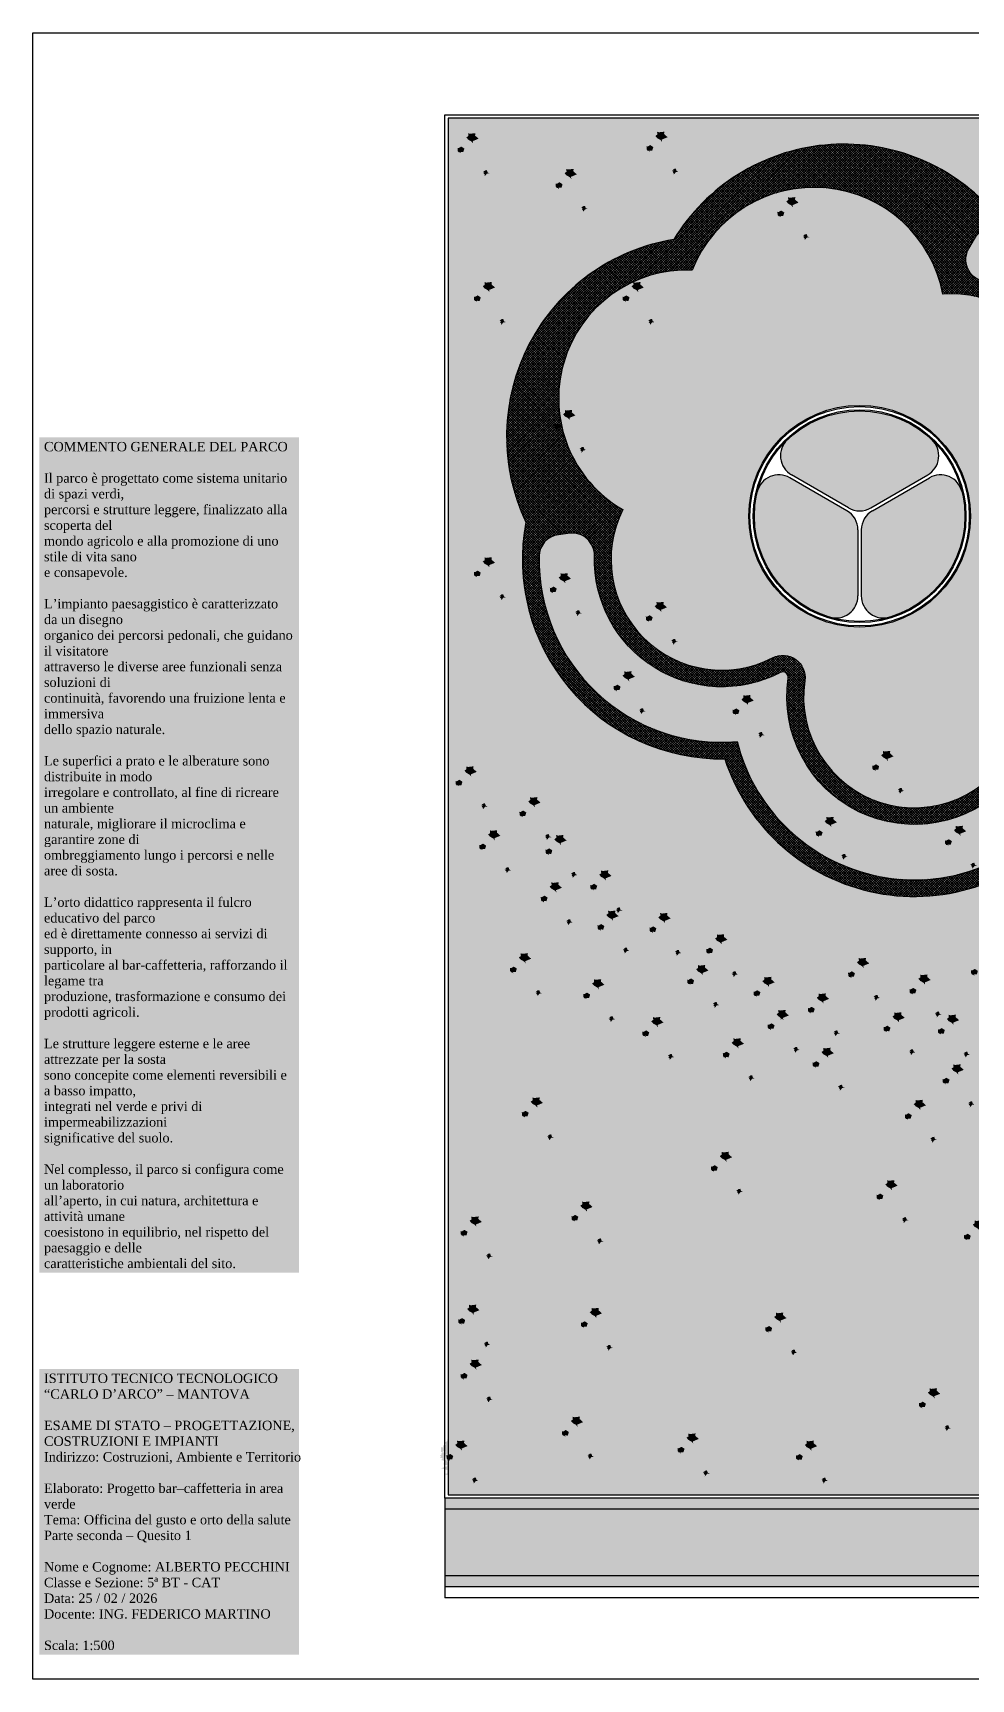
# Model space of a CAD drawing. Header units: millimetres. Extents: x 0 to 2688, y 0 to 2044.
# Drawn here: x 2296.21 to 2313.15, y 2014.14 to 2043.84 of the extents above; entities that cross this region are included whole.
import ezdxf

# ---------------------------------------------------------------- set-up
doc = ezdxf.new("R2010")
doc.units = ezdxf.units.MM
for name, color, linetype, true_color in [('ALBERO ombra - trees shadow', 7, 'Continuous', 0x666666), ('CHIOMA-1', 7, 'Continuous', 0x006b1b), ('CHIOMA-2', 7, 'Continuous', 0x008f00), ('CHIOMA-3', 7, 'Continuous', 0x52a300)]:
    doc.layers.add(name, color=color, linetype=linetype, true_color=true_color)
doc.layers.add('www.archweb.com', color=2, linetype='Continuous', lineweight=5)
doc.styles.get("Standard").update_dxf_attribs({"font": 'arial.ttf'})

# ---------------------------------------------------------------- blocks, each defined once
blk = doc.blocks.new('Albero archweb')
at = {"layer": 'ALBERO ombra - trees shadow', "ltscale": 0.25}
h = blk.add_hatch(color=256, dxfattribs=at)
h.dxf.hatch_style = 1
h.paths.add_polyline_path([(-1.51, -0.62), (-1.68, -0.58), (-1.88, -0.57), (-1.88, -0.68), (-1.94, -0.76), (-1.91, -0.77), (-1.94, -0.78), (-1.79, -0.87), (-1.83, -0.99), (-1.82, -1.01), (-1.81, -1.03), (-1.56, -0.93), (-1.41, -0.86), (-1.48, -0.79)])
h.paths.add_polyline_path([(-0.73, -1.47), (-0.77, -1.28), (-0.67, -0.99), (-1.07, -1.32), (-1.25, -1.2), (-1.39, -1.48), (-1.21, -1.54), (-1.25, -1.7), (-1.03, -1.66), (-0.57, -1.72), (-0.83, -1.62)])
h.paths.add_polyline_path([(1.7, -1.61), (1.51, -1.42), (1.45, -1.35), (1.52, -1.08), (1.73, -0.94), (2.17, -0.96), (2.08, -0.71), (2.12, -0.54), (2.36, -0.48), (2.36, -0.14), (2.48, 0.01), (2.58, 0.15), (2.43, 0.23), (2.33, 0.48), (2.34, 0.84), (1.89, 0.87), (1.92, 0.92), (2.09, 1.34), (1.9, 1.42), (1.65, 1.48), (1.73, 1.56), (1.53, 1.7), (1.62, 1.81), (1.76, 1.83, 0.002226), (1.74, 1.84), (1.38, 1.92), (1.26, 2.07), (0.81, 2.02), (0.76, 2.13), (0.64, 2.15), (0.64, 2.42), (0.57, 2.17), (0.54, 2.05), (0.59, 2.02), (0.56, 1.97), (0.48, 1.93), (0.41, 2), (0.43, 2.08), (0.35, 2.17), (0.27, 2.11), (0.19, 2.23), (0.16, 2.38), (0.01, 2.39), (-0.01, 2.37), (-0.11, 2.35), (-0.29, 2.48, 0.000684), (-0.3, 2.48), (-0.34, 2.29), (-0.51, 2.32), (-0.73, 2.2), (-0.32, 2.21), (-0.32, 2.03), (-0.14, 2.03), (-0.07, 2.07), (-0.05, 1.94), (0, 1.56), (0.28, 1.73), (0.3, 1.75), (0.19, 1.38), (0.3, 1.17), (0.19, 1.01), (0.27, 0.96), (0.64, 0.89), (0.67, 1.03), (1.01, 0.98), (1.31, 0.94), (0.83, 0.73), (1.01, 0.55), (0.81, 0.41), (1.22, 0.34), (1.5, 0.2), (1.15, 0.02), (0.94, -0.33), (0.92, -0.43), (0.74, -0.38), (0.74, -0.5), (1.13, -0.7), (1.22, -0.86), (0.88, -0.89), (0.81, -1), (0.81, -1.16), (0.37, -1.08), (0.07, -1.24), (0.21, -1.45), (0.14, -1.74), (0.14, -1.93), (0.05, -1.77), (-0.25, -1.91), (-0.37, -2.09), (-0.51, -1.79), (-0.91, -1.76), (-0.95, -1.98), (-1.05, -2.08), (-0.73, -2.24), (-0.68, -2.37), (-0.66, -2.54), (-0.61, -2.51), (-0.41, -2.34), (-0.54, -2.27), (-0.02, -2.2), (0.06, -2.29), (0.23, -2.3), (0.18, -2.52), (0.43, -2.42), (0.52, -2.53), (0.55, -2.65, 0.005221), (0.6, -2.64), (0.62, -2.57), (0.69, -2.53), (0.76, -2.3), (0.91, -2.45), (1.01, -2.31), (1.09, -2.33), (1.39, -2.32, 0.001614), (1.4, -2.31), (1.3, -2.21), (1.31, -2.06), (1.5, -2.06), (1.73, -2.06, 0.004008), (1.76, -2.03), (1.84, -1.88), (1.77, -1.74), (2.04, -1.74)])
h.paths.add_polyline_path([(0.65, -1.86), (0.72, -2.07), (0.9, -2.14), (0.65, -2.18), (0.57, -2.3), (0.46, -2.39), (0.48, -2.28), (0.35, -2.14), (0.46, -2.05), (0.3, -2.05), (0.49, -1.88)], flags=16)
h.paths.add_polyline_path([(0.76, 1.39), (0.76, 1.47), (0.76, 1.57), (0.58, 1.64), (0.65, 1.72), (0.64, 1.76), (0.63, 1.8), (0.93, 1.74), (0.95, 1.88), (1.13, 1.97), (1.12, 1.78), (1.06, 1.73), (0.96, 1.66), (1.23, 1.58), (1.22, 1.53), (0.9, 1.57), (0.78, 1.44)], flags=16)
h.paths.add_polyline_path([(2.23, -1.18), (2.4, -1.14, 0.000162), (2.41, -1.14), (2.04, -1.11), (1.82, -1.08), (1.73, -1.08), (1.6, -1.16), (1.59, -1.19), (1.57, -1.26), (1.9, -1.49), (2.08, -1.66), (1.99, -1.49), (2.11, -1.42), (2.27, -1.41, 0.000941), (2.27, -1.4), (2.18, -1.36), (2.03, -1.28)], flags=17)
h.paths.add_polyline_path([(2.52, -0.63), (2.19, -0.7), (2.19, -0.84), (2.4, -0.96), (2.33, -0.87), (2.47, -0.8)], flags=17)
at = {"layer": 'CHIOMA-1', "ltscale": 0.25}
h = blk.add_hatch(color=256, dxfattribs=at)
h.dxf.hatch_style = 1
h.paths.add_polyline_path([(-1.59, -0.49), (-1.76, -0.45), (-1.95, -0.44), (-1.95, -0.55), (-2.02, -0.63), (-1.99, -0.64), (-2.02, -0.65), (-1.87, -0.74), (-1.91, -0.86), (-1.9, -0.88), (-1.89, -0.9), (-1.64, -0.8), (-1.49, -0.73), (-1.56, -0.66)])
h.paths.add_polyline_path([(-0.81, -1.34), (-0.85, -1.14), (-0.75, -0.86), (-1.15, -1.19), (-1.33, -1.06), (-1.47, -1.35), (-1.29, -1.41), (-1.33, -1.57), (-1.11, -1.53), (-0.65, -1.59), (-0.91, -1.49)])
h.paths.add_polyline_path([(1.62, -1.47), (1.44, -1.29), (1.37, -1.22), (1.44, -0.95), (1.65, -0.81), (2.09, -0.83), (2, -0.58), (2.05, -0.41), (2.28, -0.35), (2.28, -0.01), (2.4, 0.14), (2.5, 0.28), (2.35, 0.36), (2.25, 0.61), (2.26, 0.97), (1.81, 1), (1.84, 1.05), (2.01, 1.47), (1.82, 1.55), (1.57, 1.61), (1.66, 1.69), (1.45, 1.83), (1.54, 1.95), (1.68, 1.96, 0.002226), (1.67, 1.97), (1.3, 2.05), (1.18, 2.2), (0.73, 2.15), (0.68, 2.27), (0.56, 2.28), (0.56, 2.55), (0.49, 2.3), (0.46, 2.18), (0.51, 2.15), (0.48, 2.1), (0.4, 2.06), (0.33, 2.13), (0.36, 2.21), (0.28, 2.3), (0.19, 2.24), (0.11, 2.36), (0.08, 2.51), (-0.07, 2.52), (-0.09, 2.5), (-0.19, 2.48), (-0.37, 2.61, 0.000684), (-0.37, 2.61), (-0.42, 2.42), (-0.59, 2.45), (-0.8, 2.34), (-0.39, 2.34), (-0.39, 2.16), (-0.22, 2.16), (-0.15, 2.2), (-0.13, 2.08), (-0.08, 1.69), (0.21, 1.86), (0.22, 1.88), (0.12, 1.51), (0.22, 1.3), (0.12, 1.14), (0.19, 1.09), (0.56, 1.02), (0.59, 1.16), (0.93, 1.11), (1.23, 1.07), (0.75, 0.86), (0.93, 0.68), (0.73, 0.54), (1.14, 0.47), (1.42, 0.33), (1.07, 0.16), (0.86, -0.2), (0.84, -0.3), (0.66, -0.25), (0.66, -0.37), (1.05, -0.57), (1.14, -0.72), (0.81, -0.76), (0.73, -0.87), (0.73, -1.02), (0.29, -0.95), (-0.01, -1.11), (0.14, -1.32), (0.06, -1.6), (0.06, -1.8), (-0.02, -1.64), (-0.32, -1.78), (-0.45, -1.96), (-0.59, -1.66), (-0.99, -1.63), (-1.03, -1.85), (-1.13, -1.95), (-0.81, -2.1), (-0.76, -2.24), (-0.74, -2.41), (-0.69, -2.37), (-0.49, -2.2), (-0.62, -2.14), (-0.1, -2.07), (-0.01, -2.15), (0.16, -2.17), (0.1, -2.38), (0.36, -2.28), (0.44, -2.4), (0.47, -2.52, 0.005221), (0.52, -2.51), (0.54, -2.44), (0.61, -2.4), (0.68, -2.17), (0.83, -2.32), (0.93, -2.18), (1.02, -2.2), (1.31, -2.18, 0.001614), (1.33, -2.17), (1.22, -2.08), (1.23, -1.93), (1.42, -1.93), (1.66, -1.93, 0.004008), (1.69, -1.9), (1.76, -1.74), (1.69, -1.61), (1.96, -1.61)])
h.paths.add_polyline_path([(0.58, -1.73), (0.65, -1.94), (0.82, -2.01), (0.58, -2.04), (0.49, -2.17), (0.38, -2.26), (0.4, -2.15), (0.28, -2.01), (0.38, -1.92), (0.22, -1.92), (0.42, -1.75)], flags=16)
h.paths.add_polyline_path([(0.69, 1.53), (0.68, 1.6), (0.69, 1.7), (0.51, 1.77), (0.57, 1.85), (0.56, 1.9), (0.55, 1.93), (0.85, 1.87), (0.88, 2.01), (1.05, 2.1), (1.04, 1.91), (0.98, 1.86), (0.89, 1.8), (1.16, 1.71), (1.14, 1.66), (0.82, 1.7), (0.71, 1.57)], flags=16)
h.paths.add_polyline_path([(2.15, -1.05), (2.33, -1.01, 0.000162), (2.33, -1), (1.97, -0.98), (1.74, -0.95), (1.65, -0.95), (1.52, -1.03), (1.51, -1.06), (1.5, -1.12), (1.83, -1.36), (2, -1.53), (1.91, -1.36), (2.03, -1.28), (2.19, -1.28, 0.000941), (2.2, -1.27), (2.11, -1.23), (1.95, -1.15)], flags=17)
h.paths.add_polyline_path([(2.44, -0.5), (2.11, -0.57), (2.11, -0.71), (2.32, -0.83), (2.25, -0.74), (2.39, -0.67)], flags=17)
h = blk.add_hatch(color=256, dxfattribs=at)
h.dxf.hatch_style = 1
h.paths.add_polyline_path([(-0.82, 0.87), (-0.66, 0.69), (-0.69, 0.89), (-0.16, 1.11), (-0.48, 1.39), (-0.45, 1.61), (-0.94, 1.55), (-1.11, 1.6), (-1.09, 1.35), (-1.27, 1.22), (-1.1, 1.02)])
h = blk.add_hatch(color=256, dxfattribs=at)
h.dxf.hatch_style = 1
h.paths.add_polyline_path([(-1.79, -0.09), (-1.55, -0.1), (-1.45, 0.22), (-1.73, 0.4), (-1.97, 0.26), (-2.07, 0.29), (-2.06, 0.14), (-2.06, 0), (-1.96, -0.12), (-1.87, -0.11), (-1.78, -0.21)])
at = {"layer": 'CHIOMA-2', "ltscale": 0.25}
h = blk.add_hatch(color=256, dxfattribs=at)
h.dxf.hatch_style = 1
h.paths.add_polyline_path([(-1.61, 1.14), (-1.82, 1.11), (-1.86, 1.3), (-1.82, 1.56), (-1.56, 1.63), (-1.44, 1.98), (-1.51, 1.89), (-1.57, 1.83), (-1.77, 1.81), (-1.97, 1.73), (-1.99, 1.56), (-2.17, 1.46), (-2.27, 1.46), (-2.09, 1.26), (-2.16, 1.23), (-2.16, 1.13), (-2.22, 1.12), (-2.32, 1.17), (-2.39, 1.13), (-2.34, 1), (-2.44, 0.98), (-2.57, 1.02), (-2.57, 0.87), (-2.54, 0.54), (-2.35, 0.62), (-2.24, 0.64), (-2.07, 0.57), (-2.22, 0.54), (-2.45, 0.54), (-2.52, 0.42), (-2.54, 0.32), (-2.44, 0.29), (-2.65, 0.29), (-2.62, 0.24), (-2.55, 0.16), (-2.64, 0.09), (-2.6, 0.02), (-2.42, 0.02), (-2.52, -0.11), (-2.49, -0.17), (-2.37, -0.19), (-2.21, -0.26), (-2.3, -0.36), (-2.34, -0.53), (-2.02, -0.63), (-1.95, -0.55), (-1.95, -0.44), (-2, -0.27), (-2.16, -0.13), (-2.16, 0.05), (-2.26, 0.38), (-1.89, 0.42), (-1.96, 0.63), (-1.43, 0.63), (-1.77, 0.84)])
h = blk.add_hatch(color=256, dxfattribs=at)
h.dxf.hatch_style = 1
h.paths.add_polyline_path([(1.21, -0.75), (1.12, -0.59), (0.74, -0.4), (0.74, -0.28), (0.91, -0.33), (0.93, -0.22), (1.14, 0.13), (1.49, 0.3), (1.21, 0.45), (0.81, 0.52), (1, 0.66), (0.82, 0.83), (1.3, 1.04), (1, 1.08), (0.67, 1.13), (0.63, 0.99), (0.26, 1.06), (0.19, 1.11), (0.3, 1.27), (0.19, 1.48), (0.3, 1.85), (0.28, 1.84), (0, 1.66), (-0.06, 2.05), (-0.07, 2.17), (-0.14, 2.14), (-0.32, 2.14), (-0.32, 2.31), (-0.73, 2.31), (-0.79, 2.13), (-0.97, 2.11), (-0.96, 2.06), (-1.01, 2.03), (-1.09, 2.05), (-1.45, 2.11), (-1.45, 2.05), (-1.37, 1.95), (-1.2, 1.7), (-1.15, 1.57), (-0.96, 1.71), (-0.83, 1.87), (-0.74, 1.66), (-0.46, 1.62), (-0.14, 1.77), (-0.16, 1.57), (0.03, 1.11), (0, 0.69), (0.28, 0.83), (0.44, 0.85), (0.63, 0.73), (0.74, 0.74), (0.7, 0.55), (0.63, 0.37), (0.91, 0.23), (0.65, -0.01), (0.72, -0.15), (0.61, -0.29), (0.61, -0.56), (0.35, -0.36), (0.26, -0.5), (0.29, -0.62), (0.1, -0.59), (0.01, -0.91), (0, -1.09), (0.07, -1.39), (-0.22, -1.1), (-0.66, -1.23), (-0.77, -1.17), (-0.74, -1.36), (-0.84, -1.51), (-0.57, -1.62), (-1.04, -1.55), (-1.26, -1.59), (-1.22, -1.43), (-1.4, -1.37), (-1.26, -1.09), (-1.57, -1.14), (-1.75, -1), (-1.81, -0.92), (-1.82, -0.93), (-1.83, -0.89), (-1.79, -0.76), (-1.94, -0.68), (-2.05, -0.72), (-2.37, -0.82), (-2.59, -0.94), (-2.46, -0.92), (-2, -1.05), (-1.98, -1.36), (-2.3, -1.41), (-2.08, -1.47), (-1.66, -1.53), (-1.78, -1.73), (-1.51, -1.83), (-1.29, -2.01), (-1.34, -2.22), (-1.17, -2.13), (-1.19, -1.9), (-1.19, -1.79), (-0.92, -1.66), (-0.52, -1.69), (-0.37, -1.98), (-0.25, -1.81), (0.05, -1.67), (0.14, -1.83), (0.14, -1.63), (0.21, -1.35), (0.07, -1.14), (0.37, -0.98), (0.81, -1.05), (0.81, -0.89), (0.88, -0.79)])
at = {"layer": 'CHIOMA-3', "ltscale": 0.25}
h = blk.add_hatch(color=256, dxfattribs=at)
h.dxf.hatch_style = 1
h.paths.add_polyline_path([(0.72, -0.15), (0.65, -0.01), (0.91, 0.23), (0.63, 0.37), (0.7, 0.55), (0.74, 0.74), (0.63, 0.73), (0.44, 0.85), (0.28, 0.83), (0, 0.69), (0.03, 1.11), (-0.16, 1.57), (-0.14, 1.77), (-0.46, 1.62), (-0.74, 1.66), (-0.83, 1.87), (-0.96, 1.71), (-1.15, 1.57), (-1.2, 1.7), (-1.37, 1.95), (-1.49, 1.61), (-1.75, 1.54), (-1.78, 1.27), (-1.75, 1.08), (-1.54, 1.11), (-1.7, 0.81), (-1.36, 0.6), (-1.89, 0.6), (-1.82, 0.39), (-2.19, 0.36), (-2.08, 0.02), (-2.08, -0.15), (-1.93, -0.29), (-1.88, -0.47), (-1.68, -0.48), (-1.51, -0.52), (-1.49, -0.69), (-1.41, -0.76), (-1.57, -0.83), (-1.81, -0.92), (-1.75, -1), (-1.57, -1.14), (-1.26, -1.09), (-1.08, -1.21), (-0.67, -0.89), (-0.77, -1.17), (-0.66, -1.23), (-0.22, -1.1), (0.07, -1.39), (0, -1.09), (0.01, -0.91), (0.1, -0.59), (0.29, -0.62), (0.26, -0.5), (0.35, -0.36), (0.61, -0.56), (0.61, -0.29)])
h.paths.add_polyline_path([(-0.05, 0.01, -1), (0.05, 0.01, -1)], flags=16)
h.paths.add_polyline_path([(-0.59, 0.67), (-0.74, 0.84), (-1.03, 1), (-1.2, 1.2), (-1.01, 1.32), (-1.04, 1.57), (-0.87, 1.52), (-0.38, 1.59), (-0.41, 1.37), (-0.09, 1.08), (-0.62, 0.86)], flags=16)
h.paths.add_polyline_path([(-1.47, -0.13), (-1.72, -0.12), (-1.71, -0.24), (-1.8, -0.13), (-1.88, -0.15), (-1.98, -0.03), (-1.98, 0.11), (-2, 0.26), (-1.89, 0.23), (-1.65, 0.38), (-1.38, 0.19)], flags=16)
h = blk.add_hatch(color=256, dxfattribs=at)
h.dxf.hatch_style = 1
h.paths.add_polyline_path([(0.38, -1.92), (0.28, -2.01), (0.4, -2.15), (0.38, -2.26), (0.49, -2.17), (0.58, -2.04), (0.82, -2.01), (0.65, -1.94), (0.58, -1.73), (0.42, -1.75), (0.22, -1.92)])

msp = doc.modelspace()

# ---------------------------------------------------------------- hatches: boundary and pattern name
at = {"true_color": 0xafd9aa, "transparency": 33554687}
h = msp.add_hatch(color=9, dxfattribs=at)
h.dxf.hatch_style = 1
edge = h.paths.add_edge_path()
edge.add_arc((2318.469, 2023.871), 1, 158.7068, 194.1595, ccw=False)
edge.add_line((2317.537, 2024.234), (2318.083, 2025.634))
edge.add_line((2318.083, 2025.634), (2318.409, 2026.307))
edge.add_arc((2319.309, 2025.871), 1, 106.2851, 154.1391, ccw=False)
edge.add_line((2319.029, 2026.831), (2319.328, 2026.918))
edge.add_arc((2319.047, 2027.878), 1, 286.2851, 295.1314)
edge.add_line((2319.472, 2026.973), (2320.165, 2027.298))
edge.add_arc((2320.759, 2025.922), 1.499, 71.6423, 113.357, ccw=False)
edge.add_spline(control_points=[(2321.303, 2027.413), (2321.277, 2027.42), (2321.252, 2027.391), (2321.236, 2027.353)], knot_values=[2.581916, 2.581916, 2.581916, 2.581916, 3, 3, 3, 3], weights=[1, 1, 1, 1], degree=3, periodic=0)
edge.add_arc((2321.632, 2028.048), 0.8, 214.2709, 240.3399, ccw=False)
edge.add_line((2320.971, 2027.597), (2320.687, 2028.014))
edge.add_arc((2321.183, 2028.352), 0.6, 193.8867, 214.2709, ccw=False)
edge.add_line((2320.601, 2028.208), (2320.266, 2029.563))
edge.add_line((2320.266, 2029.563), (2320.159, 2030.411))
edge.add_arc((2320.754, 2030.485), 0.6, 165.293, 187.1705, ccw=False)
edge.add_line((2320.174, 2030.638), (2320.567, 2032.135))
edge.add_arc((2321.147, 2031.983), 0.6, 137.544, 165.293, ccw=False)
edge.add_line((2320.705, 2032.388), (2322.363, 2034.201))
edge.add_arc((2322.216, 2034.336), 0.2, 317.544, 328.3215)
edge.add_line((2322.386, 2034.231), (2323.211, 2035.567))
edge.add_arc((2322.87, 2035.778), 0.4, 328.3215, 384.2893)
edge.add_line((2323.235, 2035.942), (2322.841, 2036.815))
edge.add_arc((2322.476, 2036.65), 0.4, 24.2893, 70.0296)
edge.add_line((2322.613, 2037.026), (2321.199, 2037.54))
edge.add_arc((2321.062, 2037.164), 0.4, 70.0296, 100.4844)
edge.add_line((2320.989, 2037.558), (2318.319, 2037.063))
edge.add_arc((2318.355, 2036.867), 0.2, 100.4844, 135.3062)
edge.add_line((2318.213, 2037.007), (2317.461, 2036.248))
edge.add_arc((2317.035, 2036.67), 0.6, 273.8611, 315.3062, ccw=False)
edge.add_line((2317.075, 2036.071), (2316.217, 2036.013))
edge.add_arc((2312.794, 2037.128), 3.6, 336.9669, 341.9636, ccw=False)
edge.add_arc((2313.781, 2032.971), 3.6, -72.2108, 49.7547, ccw=False)
edge.add_arc((2312.121, 2031.855), 3.6, 198.0789, 320.0445, ccw=False)
edge.add_arc((2308.645, 2034.338), 3.6, 169.2585, 270.8668, ccw=False)
edge.add_arc((2308.358, 2036.555), 3.6, 99.2925, 205.4451, ccw=False)
edge.add_arc((2310.848, 2038.229), 3.6, 42.3886, 148.5412, ccw=False)
edge.add_arc((2312.794, 2037.128), 3.6, -11.3179, 78.5752, ccw=False)
edge.add_line((2316.324, 2036.421), (2317.048, 2036.47))
edge.add_arc((2317.035, 2036.67), 0.2, 273.8611, 315.3062)
edge.add_line((2317.177, 2036.529), (2317.929, 2037.289))
edge.add_arc((2318.355, 2036.867), 0.6, 100.4844, 135.3062, ccw=False)
edge.add_line((2318.246, 2037.457), (2320.97, 2037.961))
edge.add_arc((2321.079, 2037.371), 0.6, 70.0296, 100.4844, ccw=False)
edge.add_line((2321.284, 2037.935), (2322.829, 2037.374))
edge.add_arc((2322.624, 2036.81), 0.6, 59.744, 70.0296, ccw=False)
edge.add_arc((2323.128, 2037.673), 0.4, 239.744, 280.252)
edge.add_line((2323.199, 2037.28), (2325.433, 2037.684))
edge.add_arc((2325.361, 2038.077), 0.4, 280.252, 323.2217)
edge.add_line((2325.682, 2037.838), (2326.679, 2039.172))
edge.add_arc((2326.359, 2039.411), 0.4, 323.2217, 367.5615)
edge.add_line((2326.755, 2039.464), (2326.565, 2040.894))
edge.add_arc((2326.962, 2040.946), 0.4, 115.735, 187.5615, ccw=False)
edge.add_line((2326.788, 2041.307), (2327.931, 2041.857))
edge.add_arc((2327.757, 2042.218), 0.4, 295.735, 371.9055)
edge.add_line((2328.149, 2042.3), (2303.707, 2042.3))
edge.add_line((2303.707, 2042.3), (2303.707, 2017.46))
edge.add_line((2303.707, 2017.46), (2317.642, 2017.46))
edge.add_arc((2317.642, 2017.86), 0.4, 270, 361.1879)
edge.add_line((2318.042, 2017.869), (2318.042, 2017.852))
edge.add_line((2318.042, 2017.852), (2318.109, 2021.066))
edge.add_arc((2317.109, 2021.087), 1, 358.8121, 374.1595)
edge.add_line((2318.078, 2021.332), (2317.5, 2023.626))
at = {"true_color": 0x991b1e, "transparency": 33554636}
h = msp.add_hatch(dxfattribs=at)
h.set_pattern_fill('ANSI37', color=244, scale=0.01)
h.set_pattern_definition([(45, (1863.24893, 1659.321526), (-0.0224506403, 0.0224506403), []), (135, (1863.24893, 1659.321526), (-0.0224506403, -0.0224506403), [])])
edge = h.paths.add_edge_path()
edge.add_line((2318.042, 2017.852), (2318.042, 2017.8))
edge.add_arc((2317.642, 2017.8), 0.4, -90, 0, ccw=False)
edge.add_line((2317.642, 2017.4), (2318.849, 2017.4))
edge.add_arc((2318.849, 2017.8), 0.4, 180, 270, ccw=False)
edge.add_line((2318.449, 2017.8), (2318.449, 2017.864))
edge.add_line((2318.449, 2017.864), (2318.51, 2021.113))
edge.add_arc((2317.51, 2021.132), 1, 358.929, 374.1595)
edge.add_line((2318.48, 2021.376), (2317.919, 2023.6))
edge.add_arc((2318.888, 2023.845), 1, 158.7068, 194.1595, ccw=False)
edge.add_line((2317.957, 2024.208), (2318.45, 2025.474))
edge.add_line((2318.45, 2025.474), (2318.692, 2025.973))
edge.add_arc((2319.592, 2025.537), 1, 106.2851, 154.1391, ccw=False)
edge.add_line((2319.311, 2026.497), (2319.47, 2026.543))
edge.add_arc((2319.189, 2027.503), 1, 286.2851, 295.1314)
edge.add_line((2319.614, 2026.597), (2320.261, 2026.901))
edge.add_arc((2320.686, 2025.996), 1, 92.1846, 115.1314, ccw=False)
edge.add_line((2320.648, 2026.995), (2321.312, 2026.93))
edge.add_arc((2321.294, 2026.109), 0.821, 3.8014, 88.752, ccw=False)
edge.add_arc((2321.716, 2026.201), 0.4, 270, 354.6811, ccw=False)
edge.add_line((2321.716, 2025.801), (2322.707, 2025.8))
edge.add_line((2322.707, 2025.8), (2322.958, 2026.429))
edge.add_arc((2323.107, 2026.8), 0.4, 116.6522, 248.1986, ccw=False)
edge.add_line((2322.927, 2027.158), (2322.707, 2027.6))
edge.add_spline(control_points=[(2322.707, 2027.6), (2322.673, 2027.6), (2322.657, 2027.65), (2322.657, 2027.7)], knot_values=[0, 0, 0, 0, 0.500001, 0.500001, 0.500001, 0.500001], degree=3, periodic=0)
edge.add_line((2322.657, 2027.7), (2322.182, 2027.924))
edge.add_arc((2321.818, 2028.09), 0.4, 282.8297, 335.4501, ccw=False)
edge.add_line((2321.907, 2027.7), (2321.721, 2027.658))
edge.add_arc((2321.632, 2028.048), 0.4, 214.2709, 282.8297, ccw=False)
edge.add_line((2321.302, 2027.823), (2321.018, 2028.239))
edge.add_arc((2321.183, 2028.352), 0.2, 193.8867, 214.2709, ccw=False)
edge.add_line((2320.989, 2028.304), (2320.659, 2029.636))
edge.add_line((2320.659, 2029.636), (2320.556, 2030.46))
edge.add_arc((2320.754, 2030.485), 0.2, 165.293, 187.1705, ccw=False)
edge.add_line((2320.561, 2030.536), (2320.954, 2032.033))
edge.add_arc((2321.147, 2031.983), 0.2, 137.544, 165.293, ccw=False)
edge.add_line((2321, 2032.118), (2321.339, 2032.488))
edge.add_line((2321.339, 2032.488), (2322.658, 2033.931))
edge.add_arc((2322.216, 2034.336), 0.6, 317.544, 328.3215)
edge.add_line((2322.726, 2034.021), (2323.607, 2035.448))
edge.add_arc((2323.096, 2035.763), 0.6, 328.3215, 384.2893)
edge.add_line((2323.643, 2036.01), (2323.46, 2036.415))
edge.add_arc((2323.825, 2036.58), 0.4, 100.252, 204.2893, ccw=False)
edge.add_line((2323.754, 2036.974), (2325.504, 2037.29))
edge.add_arc((2325.361, 2038.077), 0.8, 280.252, 323.2217)
edge.add_line((2326.002, 2037.598), (2326.999, 2038.932))
edge.add_arc((2326.359, 2039.411), 0.8, 323.2217, 367.5615)
edge.add_line((2327.152, 2039.517), (2326.962, 2040.946))
edge.add_line((2326.962, 2040.946), (2328.105, 2041.497))
edge.add_arc((2327.757, 2042.218), 0.8, 295.735, 360)
edge.add_line((2328.557, 2042.218), (2328.557, 2042.3))
edge.add_line((2328.557, 2042.3), (2328.157, 2042.3))
edge.add_line((2328.157, 2042.3), (2328.157, 2042.218))
edge.add_arc((2327.757, 2042.218), 0.4, -64.265, 0, ccw=False)
edge.add_line((2327.931, 2041.857), (2326.788, 2041.307))
edge.add_arc((2326.962, 2040.946), 0.4, 115.735, 187.5615)
edge.add_line((2326.565, 2040.894), (2326.755, 2039.464))
edge.add_arc((2326.359, 2039.411), 0.4, -36.7783, 7.5615, ccw=False)
edge.add_line((2326.679, 2039.172), (2325.682, 2037.838))
edge.add_arc((2325.361, 2038.077), 0.4, 280.252, 323.2217, ccw=False)
edge.add_line((2325.433, 2037.684), (2323.199, 2037.28))
edge.add_arc((2323.128, 2037.673), 0.4, 239.744, 280.252, ccw=False)
edge.add_arc((2322.624, 2036.81), 0.6, 59.744, 70.0296)
edge.add_line((2322.829, 2037.374), (2321.284, 2037.935))
edge.add_arc((2321.079, 2037.371), 0.6, 70.0296, 100.4844)
edge.add_line((2320.97, 2037.961), (2318.246, 2037.457))
edge.add_arc((2318.355, 2036.867), 0.6, 100.4844, 135.3062)
edge.add_line((2317.929, 2037.289), (2317.177, 2036.529))
edge.add_arc((2317.035, 2036.67), 0.2, 273.8611, 315.3062, ccw=False)
edge.add_line((2317.048, 2036.47), (2316.324, 2036.421))
edge.add_arc((2312.794, 2037.128), 3.6, 348.6821, 438.5752)
edge.add_arc((2310.848, 2038.229), 3.6, 42.3886, 148.5412)
edge.add_arc((2308.358, 2036.555), 3.6, 99.2925, 205.4451)
edge.add_arc((2308.645, 2034.338), 3.6, 169.2585, 270.8668)
edge.add_arc((2312.121, 2031.855), 3.6, 198.0789, 320.0445)
edge.add_arc((2313.781, 2032.971), 3.6, 287.7892, 409.7547)
edge.add_arc((2312.794, 2037.128), 3.6, 336.9669, 341.9636)
edge.add_line((2316.217, 2036.013), (2317.075, 2036.071))
edge.add_arc((2317.035, 2036.67), 0.6, 273.8611, 315.3062)
edge.add_line((2317.461, 2036.248), (2318.213, 2037.007))
edge.add_arc((2318.355, 2036.867), 0.2, 100.4844, 135.3062, ccw=False)
edge.add_line((2318.319, 2037.063), (2320.989, 2037.558))
edge.add_arc((2321.062, 2037.164), 0.4, 70.0296, 100.4844, ccw=False)
edge.add_line((2321.199, 2037.54), (2322.613, 2037.026))
edge.add_arc((2322.476, 2036.65), 0.4, 24.2893, 70.0296, ccw=False)
edge.add_line((2322.841, 2036.815), (2323.235, 2035.942))
edge.add_arc((2322.87, 2035.778), 0.4, -31.6785, 24.2893, ccw=False)
edge.add_line((2323.211, 2035.567), (2322.376, 2034.215))
edge.add_line((2322.376, 2034.215), (2320.705, 2032.388))
edge.add_arc((2321.147, 2031.983), 0.6, 137.544, 165.293)
edge.add_line((2320.567, 2032.135), (2320.174, 2030.638))
edge.add_arc((2320.754, 2030.485), 0.6, 165.293, 187.1705)
edge.add_line((2320.159, 2030.411), (2320.266, 2029.563))
edge.add_line((2320.266, 2029.563), (2320.601, 2028.208))
edge.add_arc((2321.183, 2028.352), 0.6, 193.8867, 214.2709)
edge.add_line((2320.687, 2028.014), (2320.971, 2027.597))
edge.add_arc((2321.632, 2028.048), 0.8, 214.2709, 240.3399)
edge.add_spline(control_points=[(2321.236, 2027.353), (2321.252, 2027.391), (2321.277, 2027.42), (2321.303, 2027.413)], knot_values=[2.581916, 2.581916, 2.581916, 2.581916, 3, 3, 3, 3], weights=[1, 1, 1, 1], degree=3, periodic=0)
edge.add_spline(control_points=[(2321.303, 2027.413), (2321.4, 2027.386), (2321.496, 2027.359), (2321.592, 2027.333)], knot_values=[3, 3, 3, 3, 4, 4, 4, 4], weights=[1, 1, 1, 1], degree=3, periodic=0)
edge.add_spline(control_points=[(2321.592, 2027.333), (2321.657, 2027.315), (2321.603, 2027.122), (2321.539, 2027.14)], knot_values=[0, 0, 0, 0, 1, 1, 1, 1], weights=[1, 1, 1, 1], degree=3, periodic=0)
edge.add_spline(control_points=[(2321.539, 2027.14), (2321.443, 2027.167), (2321.346, 2027.193), (2321.25, 2027.22)], knot_values=[1, 1, 1, 1, 2, 2, 2, 2], weights=[1, 1, 1, 1], degree=3, periodic=0)
edge.add_spline(control_points=[(2321.25, 2027.22), (2321.215, 2027.23), (2321.215, 2027.292), (2321.233, 2027.344)], knot_values=[2, 2, 2, 2, 2.548588, 2.548588, 2.548588, 2.548588], weights=[1, 1, 1, 1], degree=3, periodic=0)
edge.add_arc((2320.759, 2025.922), 1.499, 71.5663, 113.357)
edge.add_line((2320.165, 2027.298), (2319.472, 2026.973))
edge.add_arc((2319.047, 2027.878), 1, 286.2851, 295.1314, ccw=False)
edge.add_line((2319.328, 2026.918), (2319.029, 2026.831))
edge.add_arc((2319.309, 2025.871), 1, 106.2851, 154.1391)
edge.add_line((2318.409, 2026.307), (2318.083, 2025.634))
edge.add_line((2318.083, 2025.634), (2317.537, 2024.234))
edge.add_arc((2318.469, 2023.871), 1, 158.7068, 194.1595)
edge.add_line((2317.5, 2023.626), (2318.078, 2021.332))
edge.add_arc((2317.109, 2021.087), 1, -1.1879, 14.1595, ccw=False)
edge.add_line((2318.109, 2021.066), (2318.042, 2017.852))
edge = h.paths.add_edge_path(flags=16)
edge.add_spline(control_points=[(2321.832, 2027.17), (2321.767, 2027.156), (2321.723, 2027.351), (2321.788, 2027.365)], knot_values=[0, 0, 0, 0, 1, 1, 1, 1], degree=3, periodic=0)
edge.add_line((2321.788, 2027.365), (2322.08, 2027.432))
edge.add_spline(control_points=[(2322.08, 2027.432), (2322.145, 2027.447), (2322.19, 2027.252), (2322.125, 2027.237)], knot_values=[0, 0, 0, 0, 1, 1, 1, 1], degree=3, periodic=0)
edge.add_line((2322.125, 2027.237), (2321.832, 2027.17))
h.paths.add_polyline_path([(2308.921, 2031.049, -0.443898), (2305.345, 2034.392, -0.372453), (2305.694, 2034.782), (2305.894, 2034.808, -0.460513), (2306.345, 2034.4, 0.570975), (2309.701, 2032.295, -0.611281), (2309.846, 2032.191, 0.734283), (2313.797, 2030.28, -0.48148), (2314.42, 2030.229), (2314.534, 2030.059, -0.354411), (2314.489, 2029.557, -0.587405)], flags=16)
h.paths.add_polyline_path([(2314.81, 2030.187), (2314.697, 2030.354, -0.447214), (2314.844, 2030.932, 0.43729), (2315.731, 2034.191, -0.22209), (2315.69, 2034.527), (2315.769, 2034.769, -0.616906), (2316.476, 2034.876, -0.451867), (2315.329, 2030.057, -0.384176)], flags=16)
h.paths.add_polyline_path([(2310.143, 2032.147, 0.611281), (2309.563, 2032.561, -0.726424), (2306.857, 2035.234, -0.782441), (2308.108, 2039.557, -0.749645), (2312.638, 2039.122, -0.726424), (2314.092, 2035.607, 0.611281), (2314.257, 2034.914, -0.856478), (2313.918, 2030.976, -0.856478)], flags=16)
h.paths.add_polyline_path([(2309.154, 2035.116, -1), (2313.114, 2035.116, -1)], flags=0)
h.paths.add_polyline_path([(2309.234, 2035.116, -1), (2313.034, 2035.116, -1)], flags=0)
h.paths.add_polyline_path([(2314.987, 2034.93, 0.078051), (2314.328, 2035.205, -0.611281), (2314.287, 2035.378, 0.609308), (2313.354, 2039.358, -0.495441), (2313.103, 2039.943), (2313.205, 2040.123, -0.342691), (2313.658, 2040.312, -0.475866), (2315.735, 2035.631), (2315.577, 2035.146, -0.485283)], flags=16)
at = {"true_color": 0xafd9aa, "transparency": 33554687}
h = msp.add_hatch(color=9, dxfattribs=at)
h.dxf.hatch_style = 1
h.paths.add_polyline_path([(2326.835, 2029.96, -0.239376), (2326.512, 2030.124), (2323.629, 2034.071, -0.375857), (2323.675, 2034.596), (2328.118, 2038.849, 0.127102), (2328.223, 2039.02), (2329.243, 2042.3), (2328.757, 2042.3), (2328.757, 2042.218, -0.287997), (2328.192, 2041.317), (2327.179, 2040.829), (2327.35, 2039.543, -0.195919), (2327.16, 2038.813), (2326.162, 2037.479, -0.189719), (2325.539, 2037.093), (2323.789, 2036.777, 0.487934), (2323.642, 2036.498), (2323.826, 2036.092, -0.249179), (2323.777, 2035.343), (2322.896, 2033.916, -0.04706), (2322.806, 2033.796), (2321.675, 2032.559, 0.467555), (2321.756, 2031.951), (2321.886, 2031.869, 0.07756), (2321.999, 2031.82, -0.105075), (2322.156, 2031.742, 0.169472), (2322.218, 2031.72), (2324.475, 2031.72, 0.169472), (2324.538, 2031.742, -0.892135), (2325.129, 2031.151, 0.169472), (2325.107, 2031.089), (2325.107, 2030.06, 0.414214), (2325.207, 2029.96), (2325.407, 2029.96, -0.414214), (2325.907, 2029.46), (2325.907, 2027.8, -0.414214), (2325.407, 2027.3), (2323.307, 2027.3, -0.298217), (2322.849, 2027.6), (2322.707, 2027.6), (2322.927, 2027.158, -0.116819), (2323.107, 2027.2), (2325.507, 2027.2, -1), (2325.507, 2026.4), (2323.107, 2026.4, -0.095415), (2322.958, 2026.429), (2322.707, 2025.8), (2322.807, 2025.8, -0.414214), (2323.307, 2026.3), (2325.407, 2026.3, -0.213422), (2325.779, 2026.134, 0.213422), (2326.078, 2026), (2327.907, 2026, -0.414214), (2328.507, 2025.4), (2328.507, 2025.13), (2329.032, 2025.13), (2329.032, 2029.56, 0.414214), (2328.632, 2029.96)])
h.paths.add_polyline_path([(2320.989, 2028.304, 0.089179), (2321.018, 2028.239), (2321.302, 2027.823, 0.308398), (2321.721, 2027.658), (2321.907, 2027.7, 0.357135), (2322.218, 2028.1, 0.168597), (2322.156, 2028.079, -0.892135), (2321.565, 2028.669, 0.169472), (2321.587, 2028.732), (2321.587, 2031.089, 0.169472), (2321.565, 2031.151, -0.236553), (2321.488, 2031.52, 0.281946), (2321.367, 2031.92, -0.417656), (2321.339, 2032.488), (2321, 2032.118, 0.121673), (2320.954, 2032.033), (2320.561, 2030.536, 0.09575), (2320.556, 2030.46), (2320.659, 2029.636)])
h.paths.add_polyline_path([(2320.224, 2021.076), (2321.274, 2021.076, 0.210064), (2321.144, 2021.371, -0.288769), (2320.833, 2022.512), (2319.992, 2022.512), (2319.992, 2022.25), (2319.297, 2022.25), (2319.297, 2025.872), (2321.285, 2025.872), (2321.285, 2025.872), (2321.285, 2025.801), (2321.715, 2025.801), (2321.716, 2025.801, 0.387282), (2322.114, 2026.164, 0.388631), (2321.312, 2026.93), (2320.648, 2026.995, 0.10046), (2320.261, 2026.901), (2319.614, 2026.597, -0.038619), (2319.47, 2026.543), (2319.311, 2026.497, 0.211891), (2318.692, 2025.973), (2318.45, 2025.474), (2317.957, 2024.208, 0.155938), (2317.919, 2023.6), (2318.48, 2021.376, -0.066554), (2318.51, 2021.113), (2318.449, 2017.868, 0.419699), (2318.849, 2017.46), (2319.424, 2017.46, 0.414214), (2319.824, 2017.86), (2319.824, 2020.676, -0.414214)])
h.paths.add_polyline_path([(2321.124, 2017.46), (2328.657, 2017.46, 0.414214), (2329.057, 2017.86), (2329.057, 2024.23), (2328.507, 2024.23), (2328.507, 2018.2, -0.414214), (2327.907, 2017.6), (2321.874, 2017.6, -0.414214), (2321.274, 2018.2), (2321.274, 2020.176), (2320.724, 2020.176), (2320.724, 2017.86, 0.414214)])
h.paths.add_polyline_path([(2330.707, 2029.96), (2330.357, 2029.96, 0.414214), (2329.957, 2029.56), (2329.957, 2024.73), (2329.957, 2017.86, 0.414214), (2330.357, 2017.46), (2330.707, 2017.46)])
h.paths.add_polyline_path([(2316.476, 2034.876, 0.616906), (2315.769, 2034.769), (2315.69, 2034.527, 0.22209), (2315.731, 2034.191, -0.43729), (2314.844, 2030.932, 0.447214), (2314.697, 2030.354), (2314.81, 2030.187, 0.384176), (2315.329, 2030.057, 0.451867)])
h.paths.add_polyline_path([(2305.694, 2034.782, 0.372453), (2305.345, 2034.392, 0.443898), (2308.921, 2031.049, 0.587405), (2314.489, 2029.557, 0.354411), (2314.534, 2030.059), (2314.42, 2030.229, 0.48148), (2313.797, 2030.28, -0.734283), (2309.846, 2032.191, 0.611281), (2309.701, 2032.295, -0.570975), (2306.345, 2034.4, 0.460513), (2305.894, 2034.808)])
h.paths.add_polyline_path([(2313.103, 2039.943, 0.495441), (2313.354, 2039.358, -0.609308), (2314.287, 2035.378, 0.611281), (2314.328, 2035.205, -0.078051), (2314.987, 2034.93, 0.485283), (2315.577, 2035.146), (2315.735, 2035.631, 0.475866), (2313.658, 2040.312, 0.342691), (2313.205, 2040.123)])
h = msp.add_hatch(color=9, dxfattribs=at)
h.dxf.hatch_style = 1
h.paths.add_polyline_path([(2306.857, 2035.234, 0.726424), (2309.563, 2032.561, -0.611281), (2310.143, 2032.147, 0.856478), (2313.918, 2030.976, 0.856478), (2314.257, 2034.914, -0.611281), (2314.092, 2035.607, 0.726424), (2312.638, 2039.122, 0.749645), (2308.108, 2039.557, 0.782441)])
h.paths.add_polyline_path([(2313.134, 2035.116, -1), (2309.134, 2035.116, -1)], flags=16)
h.paths.add_polyline_path([(2313.114, 2035.116, -1), (2309.154, 2035.116, -1)], flags=0)
h.paths.add_polyline_path([(2313.054, 2035.116, -1), (2309.214, 2035.116, -1)], flags=0)
h.paths.add_polyline_path([(2313.034, 2035.116, -1), (2309.234, 2035.116, -1)], flags=0)
at = {"true_color": 0xadddf7, "transparency": 33554687}
h = msp.add_hatch(color=141, dxfattribs=at)
h.dxf.hatch_style = 1
h.paths.add_polyline_path([(2311.104, 2034.868, 0.267949), (2310.904, 2035.214), (2309.874, 2035.809, 0.502174), (2309.285, 2035.554, 0.05828), (2309.234, 2035.116, 0.331403), (2310.589, 2033.296, 0.502174), (2311.104, 2033.679)])
h.paths.add_polyline_path([(2312.363, 2035.86, 0.50213), (2312.438, 2036.498, 0.397398), (2309.83, 2036.498, 0.502175), (2309.904, 2035.861), (2310.934, 2035.266, 0.267949), (2311.334, 2035.266)])
h.paths.add_polyline_path([(2311.164, 2033.679, 0.502174), (2311.678, 2033.296, 0.331403), (2313.034, 2035.116, 0.058243), (2312.983, 2035.554, 0.502219), (2312.393, 2035.808), (2311.364, 2035.214, 0.267949), (2311.164, 2034.868)])
at = {"true_color": 0x000000, "transparency": 33554498}
h = msp.add_hatch(color=18, dxfattribs=at)
h.dxf.hatch_style = 1
h.paths.add_polyline_path([(2319.424, 2017.2), (2319.424, 2017.4), (2318.849, 2017.4), (2317.642, 2017.4), (2303.647, 2017.4), (2303.647, 2017.2)])
h.paths.add_polyline_path([(2328.657, 2017.2), (2328.657, 2017.4), (2321.124, 2017.4), (2321.124, 2017.2)])
h.paths.add_polyline_path([(2330.357, 2017.4), (2330.357, 2017.2), (2330.767, 2017.2), (2330.767, 2017.4)])
at = {"true_color": 0x636466, "transparency": 33554618}
h = msp.add_hatch(color=251, dxfattribs=at)
h.dxf.hatch_style = 1
h.paths.add_polyline_path([(2330.767, 2017.2), (2330.357, 2017.2), (2328.657, 2017.2), (2321.124, 2017.2), (2319.424, 2017.2), (2303.647, 2017.2), (2303.647, 2016), (2330.767, 2016)])
at = {"true_color": 0x000000, "transparency": 33554498}
h = msp.add_hatch(color=18, dxfattribs=at)
h.dxf.hatch_style = 1
h.paths.add_polyline_path([(2303.647, 2016), (2303.647, 2015.8), (2330.767, 2015.8), (2330.767, 2016)])

# ---------------------------------------------------------------- linework, layer by layer
for p, q in [((2330.707, 2042.3), (2303.707, 2042.3)), ((2303.707, 2042.3), (2303.707, 2017.46)), ((2310.904, 2035.214), (2309.874, 2035.809)), ((2310.934, 2035.266), (2309.904, 2035.861)), ((2311.334, 2035.266), (2312.363, 2035.86)), ((2311.364, 2035.214), (2312.393, 2035.808)), ((2311.104, 2034.868), (2311.104, 2033.679)), ((2311.164, 2034.868), (2311.164, 2033.679)), ((2303.647, 2017.4), (2303.647, 2015.6)), ((2303.707, 2017.46), (2317.642, 2017.46)), ((2319.424, 2017.2), (2303.647, 2017.2)), ((2330.767, 2016), (2303.647, 2016)), ((2330.767, 2015.8), (2303.647, 2015.8)), ((2330.767, 2015.6), (2303.647, 2015.6))]:
    msp.add_line(p, q)
msp.add_lwpolyline([(2296.207, 2043.835), (2338.207, 2043.835), (2338.207, 2014.135), (2296.207, 2014.135)], close=True)
for points in [[(2318.042, 2017.852), (2318.042, 2017.8, -0.414214), (2317.642, 2017.4), (2303.647, 2017.4), (2303.647, 2042.36), (2330.767, 2042.36), (2330.767, 2017.4), (2330.767, 2017.4)], [(2316.324, 2036.421, 0.413667), (2313.507, 2040.656, 0.499413), (2307.777, 2040.108, 0.499413), (2305.108, 2035.009, 0.474879), (2308.699, 2030.738, 0.588842), (2314.881, 2029.543, 0.588842), (2316.107, 2035.719, 0.021806), (2316.217, 2036.013, 0.021806)], [(2308.108, 2039.557, 0.782441), (2306.857, 2035.234, 0.726424), (2309.563, 2032.561, -0.611281), (2310.143, 2032.147, 0.856478), (2313.918, 2030.976, 0.856478), (2314.257, 2034.914, -0.611281), (2314.092, 2035.607, 0.726424), (2312.638, 2039.122, 0.749645), (2308.108, 2039.557)], [(2315.577, 2035.146, -0.485283), (2314.987, 2034.93, 0.078051), (2314.328, 2035.205, -0.611281), (2314.287, 2035.378, 0.609308), (2313.354, 2039.358, -0.495441), (2313.103, 2039.943), (2313.205, 2040.123, -0.342691), (2313.658, 2040.312, -0.475866), (2315.735, 2035.631), (2315.577, 2035.146)], [(2305.694, 2034.782, 0.372453), (2305.345, 2034.392, 0.443898), (2308.921, 2031.049, 0.587405), (2314.489, 2029.557, 0.354411), (2314.534, 2030.059), (2314.42, 2030.229, 0.48148), (2313.797, 2030.28, -0.734283), (2309.846, 2032.191, 0.611281), (2309.701, 2032.295, -0.570975), (2306.345, 2034.4, 0.460513), (2305.894, 2034.808), (2305.694, 2034.782)]]:
    msp.add_lwpolyline(points, format="xyb")
for radius in [2, 1.98, 1.92, 1.9]:
    msp.add_circle((2311.134, 2035.116), radius)
for centre, start, end in [((2310.104, 2036.207), 133.3414, 240), ((2312.163, 2036.207), 300, 46.6503), ((2309.674, 2035.462), 60, 166.6584), ((2312.593, 2035.462), 13.3333, 120), ((2310.704, 2034.868), 0, 60), ((2311.134, 2035.612), 240, 300), ((2311.564, 2034.868), 120, 180), ((2310.704, 2033.679), 253.3415, 0), ((2311.564, 2033.679), 180, 286.6585)]:
    msp.add_arc(centre, 0.4, start, end)

# ---------------------------------------------------------------- block references
at = {"layer": 'www.archweb.com', "xscale": 0.2, "yscale": 0.2, "zscale": 0.2}
for p in [(2304.287, 2041.705), (2307.699, 2041.732), (2306.06, 2041.061), (2310.063, 2040.551), (2304.583, 2039.02), (2307.269, 2039.02), (2306.033, 2036.712), (2304.583, 2034.054), (2305.954, 2033.766), (2307.687, 2033.249), (2307.107, 2031.997), (2309.253, 2031.568), (2311.777, 2030.56), (2304.253, 2030.281), (2305.405, 2029.726), (2310.755, 2029.37), (2313.089, 2029.209), (2304.68, 2029.129), (2305.875, 2029.043), (2306.686, 2028.404), (2305.79, 2028.19), (2306.814, 2027.678), (2307.753, 2027.636), (2308.778, 2027.252), (2305.235, 2026.91), (2311.339, 2026.825), (2313.559, 2026.868), (2308.436, 2026.697), (2312.449, 2026.526), (2306.558, 2026.441), (2309.632, 2026.484), (2310.614, 2026.185), (2307.625, 2025.759), (2309.888, 2025.887), (2311.98, 2025.844), (2312.962, 2025.801), (2309.077, 2025.375), (2310.699, 2025.204), (2313.047, 2024.905), (2305.448, 2024.308), (2312.364, 2024.265), (2308.863, 2023.327), (2311.852, 2022.815), (2306.345, 2022.431), (2304.345, 2022.16), (2313.431, 2022.09), (2304.302, 2020.569), (2306.515, 2020.511), (2309.845, 2020.426), (2304.345, 2019.579), (2312.62, 2019.061), (2306.174, 2018.549), (2308.262, 2018.246), (2304.087, 2018.117), (2310.398, 2018.115)]:
    msp.add_blockref('Albero archweb', p, dxfattribs=at)

# ---------------------------------------------------------------- texts
at = {"char_height": 0.17, "width": 4.51631, "attachment_point": 1, "bg_fill": 1, "box_fill_scale": 1.5, "bg_fill_color": 256, "bg_fill_true_color": 16764159, "bg_fill_transparency": 0}
for s, insert in [('{\\fTimes New Roman|b0|i0|c0|p18;COMMENTO GENERALE DEL PARCO\\P\\PIl parco è progettato come sistema unitario di spazi verdi,\\Ppercorsi e strutture leggere, finalizzato alla scoperta del\\Pmondo agricolo e alla promozione di uno stile di vita sano\\Pe consapevole.\\P\\PL’impianto paesaggistico è caratterizzato da un disegno\\Porganico dei percorsi pedonali, che guidano il visitatore\\Pattraverso le diverse aree funzionali senza soluzioni di\\Pcontinuità, favorendo una fruizione lenta e immersiva\\Pdello spazio naturale.\\P\\PLe superfici a prato e le alberature sono distribuite in modo\\Pirregolare e controllato, al fine di ricreare un ambiente\\Pnaturale, migliorare il microclima e garantire zone di\\Pombreggiamento lungo i percorsi e nelle aree di sosta.\\P\\PL’orto didattico rappresenta il fulcro educativo del parco\\Ped è direttamente connesso ai servizi di supporto, in\\Pparticolare al bar-caffetteria, rafforzando il legame tra\\Pproduzione, trasformazione e consumo dei prodotti agricoli.\\P\\PLe strutture leggere esterne e le aree attrezzate per la sosta\\Psono concepite come elementi reversibili e a basso impatto,\\Pintegrati nel verde e privi di impermeabilizzazioni\\Psignificative del suolo.\\P\\PNel complesso, il parco si configura come un laboratorio\\Pall’aperto, in cui natura, architettura e attività umane\\Pcoesistono in equilibrio, nel rispetto del paesaggio e delle\\Pcaratteristiche ambientali del sito.}', (2296.407, 2036.456)), ('{\\fTimes New Roman|b0|i0|c0|p18;ISTITUTO TECNICO TECNOLOGICO “CARLO D’ARCO” – MANTOVA\\P\\PESAME DI STATO – PROGETTAZIONE, COSTRUZIONI E IMPIANTI\\PIndirizzo: Costruzioni, Ambiente e Territorio\\P\\PElaborato: Progetto bar–caffetteria in area verde\\PTema: Officina del gusto e orto della salute\\PParte seconda – Quesito 1\\P\\PNome e Cognome: ALBERTO PECCHINI\\PClasse e Sezione: 5ª BT - CAT\\PData: 25 / 02 / 2026\\PDocente: ING. FEDERICO MARTINO\\P\\PScala: 1:500}', (2296.407, 2019.647))]:
    msp.add_mtext(s, dxfattribs=dict(at, insert=insert))

doc.saveas('drawing.dxf')
